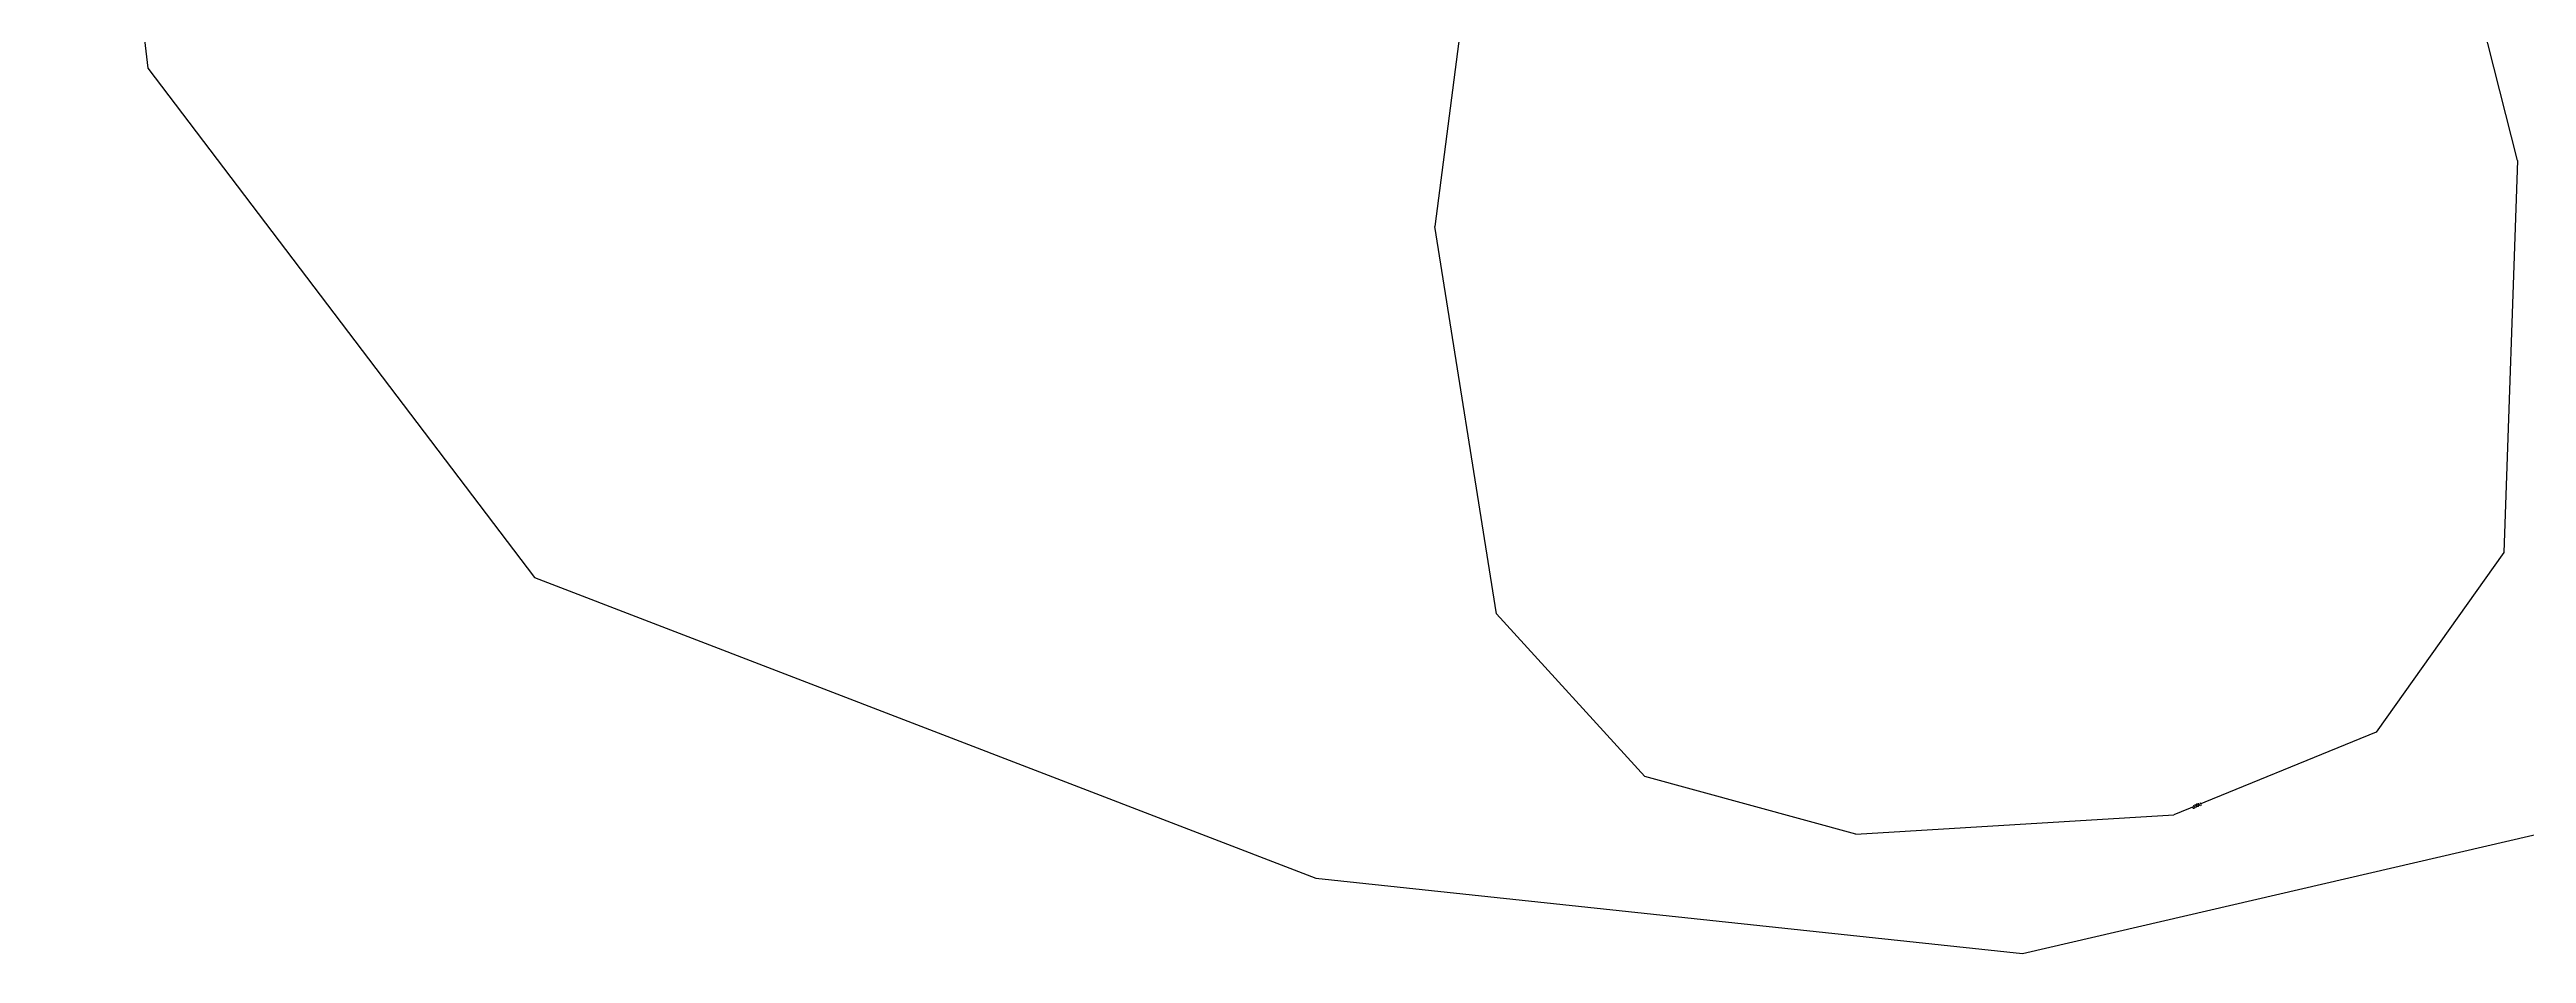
# Model space of a CAD drawing. Header units: inches. Extents: x -347369 to -260369, y 119522 to 149869.
# Drawn here: x -324864.8 to -324393.9, y 133909.7 to 134081.6 of the extents above; entities that cross this region are included whole.
import ezdxf

# ---------------------------------------------------------------- set-up
doc = ezdxf.new("R2010")
doc.units = ezdxf.units.IN
doc.header["$LTSCALE"] = 300
doc.layers.add('MACCHINA', color=40, linetype='Continuous')
doc.styles.get("Standard").update_dxf_attribs({"font": 'romans.shx'})

# ---------------------------------------------------------------- blocks, each defined once
blk = doc.blocks.new('A$C54990A90')
at = {"layer": 'MACCHINA', "color": 7, "linetype": 'Continuous'}
for p, q in [((234.67, 169.94), (75.63, 164.51)), ((234.67, 169.94), (75.63, 164.51)), ((340.19, 109.45), (234.67, 169.94)), ((340.19, 109.45), (234.67, 169.94)), ((75.63, 164.51), (-53.66, 125.21)), ((75.63, 164.51), (-53.66, 125.21)), ((-53.66, 125.21), (-162.89, 45.66)), ((-53.66, 125.21), (-162.89, 45.66)), ((-15.58, 116.7), (25.6, 122.3)), ((-15.58, 116.7), (25.6, 122.3)), ((25.6, 122.3), (63.67, 104.84)), ((25.6, 122.3), (63.67, 104.84)), ((418.25, -26.56), (340.19, 109.45)), ((418.25, -26.56), (340.19, 109.45)), ((63.67, 104.84), (103.2, 41.57)), ((63.67, 104.84), (103.2, 41.57)), ((-99.07, 60.18), (-69.8, 89.69)), ((-99.07, 60.18), (-69.8, 89.69)), ((-108.06, 19.27), (-99.07, 60.18)), ((-108.06, 19.27), (-99.07, 60.18)), ((115.5, -2.23), (103.2, 41.57)), ((115.5, -2.23), (103.2, 41.57)), ((-81.35, -50.39), (-108.06, 19.27)), ((-81.35, -50.39), (-108.06, 19.27)), ((-81.35, -50.39), (-53.79, -86.58)), ((-81.35, -50.39), (-53.79, -86.58))]:
    blk.add_line(p, q, dxfattribs=at)
at = {"layer": 'MACCHINA', "color": 7}
blk.add_line((-15.58, 116.7), (-69.8, 89.69), dxfattribs=at)
blk.add_line((-15.58, 116.7), (-69.8, 89.69), dxfattribs=at)
at = {"layer": 'MACCHINA', "color": 7, "linetype": 'Continuous', "width": 0.85}
blk.add_text('FICEP', height=0.547, rotation=45.9406, dxfattribs=at).set_placement((-73.58, 85.51))

msp = doc.modelspace()

# ---------------------------------------------------------------- block references
at = {"layer": 'MACCHINA', "rotation": 156.9981222565383}
msp.add_blockref('A$C54990A90', (-324490.141, 134045.893), dxfattribs=at)

doc.saveas('drawing.dxf')
